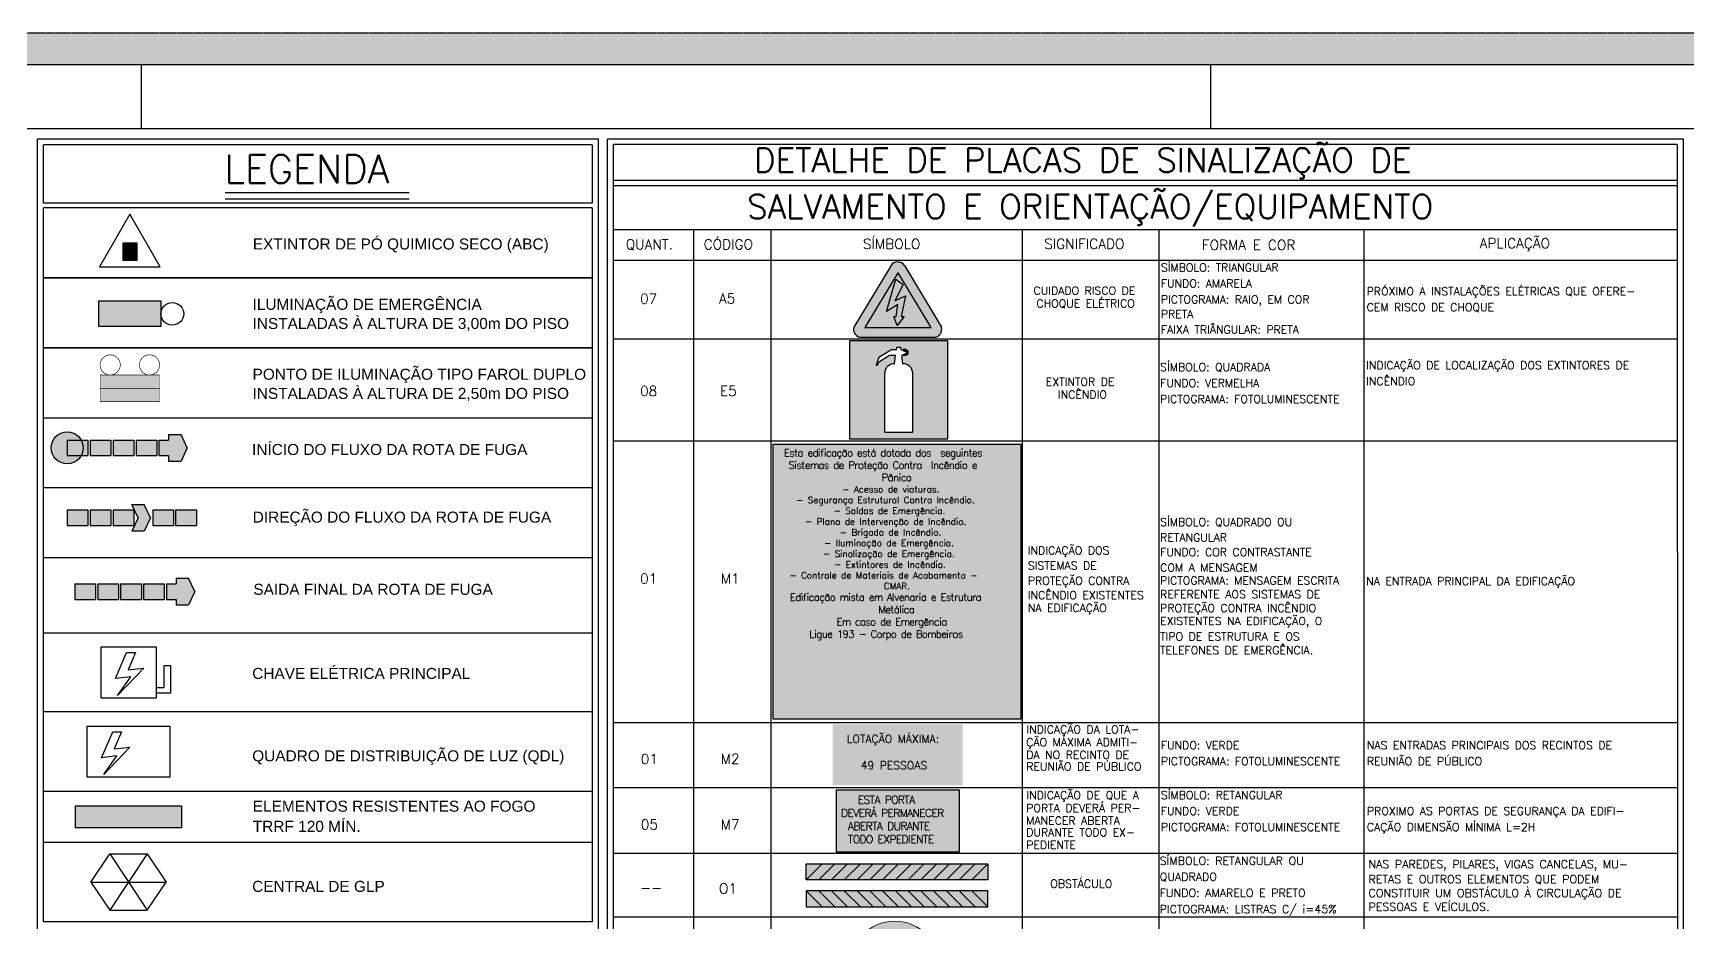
# Model space of a CAD drawing. Header units: metres. Extents: x -1783 to 21505, y -57 to 13660.
# Drawn here: x 3971 to 7427, y 11800 to 13660 of the extents above; entities that cross this region are included whole.
import ezdxf

# ---------------------------------------------------------------- set-up
doc = ezdxf.new("R2010")
doc.units = ezdxf.units.M
doc.header["$MEASUREMENT"] = 0
doc.linetypes.add('HIDDEN', pattern=[0.009525, 0.00635, -0.003175])
doc.layers.add('Bombeiro', color=1, linetype='Continuous', lineweight=0)
for name, color, linetype in [('colorida chamar atenção', 10, 'Continuous'), ('COLORIDA VERDE', 82, 'Continuous'), ('cotas', 7, 'Continuous'), ('P01', 5, 'Continuous'), ('P015', 121, 'Continuous'), ('P02', 6, 'Continuous'), ('P025', 3, 'Continuous'), ('P03', 7, 'Continuous'), ('P04', 1, 'Continuous'), ('P06', 7, 'Continuous'), ('Planta-Baixa', 2, 'Continuous'), ('Quadro de Áreas Paredes (1)_5_0', 7, 'Continuous'), ('SIMB', 9, 'Continuous')]:
    doc.layers.add(name, color=color, linetype=linetype)
doc.styles.add('arial 35', font='arial.ttf', dxfattribs={"height": 35})
doc.styles.add('BOLT', font='arial.ttf', dxfattribs={"height": 0.25})
doc.styles.add('R80', font='romans.shx', dxfattribs={"height": 10})
doc.styles.add('SR200-100', font='romans.shx', dxfattribs={"height": 50})
doc.styles.add('SR80-50', font='romans.shx', dxfattribs={"height": 10})
doc.styles.add('VET01', font='romans.shx', dxfattribs={"height": 2})

# ---------------------------------------------------------------- blocks, each defined once
blk = doc.blocks.new('EXTINTORINC')
at = {"layer": 'colorida chamar atenção'}
h = blk.add_hatch(color=256, dxfattribs=at)
h.paths.add_polyline_path([(61.4, 122.7), (-61.4, 122.7), (-61.4, 0), (61.4, 0)])
h.paths.add_polyline_path([(17.5, 8.4), (-17.5, 8.4), (-17.5, 82, -0.414214), (-5.5, 94), (-5.1, 94), (-3.8, 104.6), (-11.5, 104.6), (-25.3, 96), (-26.1, 92.3), (-28, 92.3), (-24.9, 101.7), (-9, 111.4), (-2.9, 111.4), (-2.5, 114.7), (2.5, 114.7), (2.9, 111.5), (11.6, 108), (3.8, 104.4), (5.1, 94), (5.5, 94, -0.414214), (17.5, 82)], flags=16)
h.paths.add_polyline_path([(9.4, 104.1), (6.1, 104.3), (12.1, 107.3), (12, 106.3)], flags=16)
h.paths.add_polyline_path([(11.3, 108.8), (5, 111.6), (8.7, 111.7), (12.2, 109.4)], flags=16)
for p, q in [((-5.1, 94), (-3.8, 104.6)), ((-2.9, 111.4), (-2.5, 114.7)), ((-2.5, 114.7), (2.5, 114.7)), ((2.9, 111.5), (2.5, 114.7)), ((5.1, 94), (3.8, 104.4)), ((-5.5, 94), (-5.1, 94)), ((5.1, 94), (5.5, 94)), ((-17.5, 8.4), (-17.5, 82)), ((17.5, 8.4), (17.5, 82)), ((-17.5, 8.4), (17.5, 8.4))]:
    blk.add_line(p, q, dxfattribs=at)
for points in [[(-61.4, 0), (61.4, 0), (61.4, 122.7), (-61.4, 122.7)], [(5, 111.6), (11.3, 108.8), (12.2, 109.4), (8.7, 111.7)], [(6.1, 104.3), (12.1, 107.3), (12, 106.3), (9.4, 104.1)]]:
    blk.add_lwpolyline(points, close=True, dxfattribs=at)
for points in [[(-2.9, 111.4), (-9, 111.4), (-24.9, 101.7), (-28, 92.3), (-26.1, 92.3), (-25.3, 96), (-11.5, 104.6), (-3.8, 104.6)], [(2.9, 111.5), (11.6, 108), (3.8, 104.4)]]:
    blk.add_lwpolyline(points, dxfattribs=at)
for centre, start, end in [((-5.5, 82), 90, 180), ((5.5, 82), 0, 90)]:
    blk.add_arc(centre, 12, start, end, dxfattribs=at)
blk = doc.blocks.new('PROIBIDO FUMAR')
at = {"layer": 'Bombeiro', "linetype": 'ByBlock'}
h = blk.add_hatch(color=10, dxfattribs=at)
h.dxf.hatch_style = 1
h.paths.add_polyline_path([(331733.3, -393744.6, 1), (331808.9, -393744.6, 1)])
h.paths.add_polyline_path([(331754.1, -393721.3, -0.854242), (331794.4, -393761.5)], flags=16)
h.paths.add_polyline_path([(331747.8, -393727.6), (331788, -393767.8, -0.854242)], flags=16)
h.paths.add_polyline_path([(331764.1, -393754.5, -0.477162), (331770.5, -393760.9), (331766.5, -393766.2, -1.019709), (331760.1, -393759.7)], flags=0)
at = {"layer": 'P03'}
h = blk.add_hatch(color=256, dxfattribs=at)
h.dxf.hatch_style = 1
h.paths.add_polyline_path([(331767.1, -393765.3), (331770.5, -393760.9, 0.477162), (331764.1, -393754.5), (331760.5, -393759.1, -0.410667)])
h.paths.add_polyline_path([(331760.1, -393759.7), (331759.2, -393760.8, 0.879701), (331766.5, -393766.2, 0.477162)])
at = {"layer": 'Bombeiro', "color": 10, "linetype": 'ByBlock'}
for p, q in [((331754.1, -393721.3), (331794.4, -393761.5)), ((331747.8, -393727.6), (331788, -393767.8))]:
    blk.add_line(p, q, dxfattribs=at)
blk.add_circle((331771.1, -393744.6), 37.8, dxfattribs=at)
for start, end in [(323.9893, 126.0107), (143.9893, 306.0107)]:
    blk.add_arc((331771.1, -393744.6), 28.8, start, end, dxfattribs=at)
at = {"layer": 'cotas'}
blk.add_line((331758.8, -393738.6), (331762.5, -393742.2), dxfattribs=at)
at = {"layer": 'P03'}
for p, q in [((331774.2, -393741.4), (331784.6, -393728)), ((331780.7, -393747.8), (331791, -393734.4)), ((331759.2, -393760.8), (331768.7, -393748.6)), ((331761.2, -393757.9), (331760.7, -393755.6)), ((331761.4, -393758), (331761.2, -393757.9)), ((331766.5, -393766.2), (331775.1, -393755))]:
    blk.add_line(p, q, dxfattribs=at)
for centre, radius, start, end in [((331761.7, -393733.1), 8.86, 333.2145, 114.8851), ((331754.3, -393736.9), 7.92, 120.6843, 161.4172), ((331759.6, -393751), 21.1, 112.2397, 127.7365), ((331762.9, -393746.7), 9.07, 117.2347, 184.5489), ((331761.8, -393730.9), 1.92, 359.7993, 88.3317), ((331785.2, -393733.8), 5.84, 353.9826, 96.0174), ((331758.4, -393746.7), 4.54, 189.6538, 261.4532), ((331768.5, -393752.3), 11.7, 120.6896, 173.4599), ((331760.8, -393751.6), 4, 169.9479, 268.6813), ((331756.8, -393755), 3.9, 350.0643, 77.5031), ((331763.2, -393763), 4.54, 133.8818, 316.1182), ((331760.7, -393765.5), 5.84, 353.9826, 96.0174), ((331760.7, -393765.5), 6.44, 1.8041, 91.1093), ((331764.7, -393760.3), 5.84, 353.9826, 96.0174)]:
    blk.add_arc(centre, radius, start, end, dxfattribs=at)
blk = doc.blocks.new('fluxo saída')
at = {"layer": 'colorida chamar atenção'}
h = blk.add_hatch(color=256, dxfattribs=at)
h.paths.add_polyline_path([(35.2, 12.8), (22.6, 12.8), (22.6, 3.4), (35.2, 3.4)])
h.paths.add_polyline_path([(21.3, 12.8), (8.8, 12.8), (8.8, 3.4), (21.3, 3.4)])
h.paths.add_polyline_path([(3.7, 16.2), (-3.7, 16.2), (0, 8.1), (-3.7, 0), (3.7, 0), (7.4, 8.1)])
h.paths.add_polyline_path([(-2.6, 12.8), (-15.1, 12.8), (-15.1, 3.4), (-2.6, 3.4)])
h.paths.add_polyline_path([(-16.5, 12.8), (-29, 12.8), (-29, 3.4), (-16.5, 3.4)])
h.paths.add_polyline_path([(-30.3, 12.8), (-42.8, 12.8), (-42.8, 3.4), (-30.3, 3.4)])
for p, q in [((-42.8, 12.8), (-30.3, 12.8)), ((-42.8, 12.8), (-42.8, 3.4)), ((-30.3, 12.8), (-30.3, 3.4)), ((-29, 12.8), (-16.5, 12.8)), ((-29, 12.8), (-29, 3.4)), ((-16.5, 12.8), (-16.5, 3.4)), ((-15.1, 12.8), (-2.6, 12.8)), ((-15.1, 12.8), (-15.1, 3.4)), ((0, 8.1), (-3.7, 16.2)), ((-3.7, 16.2), (3.7, 16.2)), ((-2.6, 12.8), (-2.6, 3.4)), ((7.4, 8.1), (3.7, 16.2)), ((8.8, 12.8), (21.3, 12.8)), ((8.8, 12.8), (8.8, 3.4)), ((21.3, 12.8), (21.3, 3.4)), ((22.6, 12.8), (35.2, 12.8)), ((22.6, 12.8), (22.6, 3.4)), ((35.2, 12.8), (35.2, 3.4)), ((-42.8, 3.4), (-30.3, 3.4)), ((-29, 3.4), (-16.5, 3.4)), ((-15.1, 3.4), (-2.6, 3.4)), ((0, 8.1), (-3.7, 0)), ((3.7, 0), (-3.7, 0)), ((7.4, 8.1), (3.7, 0)), ((8.8, 3.4), (21.3, 3.4)), ((22.6, 3.4), (35.2, 3.4))]:
    blk.add_line(p, q, dxfattribs=at)
blk = doc.blocks.new('saída porta de fuga')
at = {"layer": 'colorida chamar atenção'}
h = blk.add_hatch(color=256, dxfattribs=at)
h.paths.add_polyline_path([(68.8, 12.8), (61.3, 12.8), (61.3, 9.4), (55.4, 9.4), (55.4, 0), (61.3, 0), (61.3, -3.4), (68.8, -3.4), (72.6, 4.7)])
h.paths.add_polyline_path([(54.1, 9.4), (41.6, 9.4), (41.6, 0), (54.1, 0)])
h.paths.add_polyline_path([(40.3, 9.4), (27.7, 9.4), (27.7, 0), (40.3, 0)])
h.paths.add_polyline_path([(26.4, 9.4), (13.9, 9.4), (13.9, 0), (26.4, 0)])
h.paths.add_polyline_path([(12.5, 9.4), (0, 9.4), (0, 0), (12.5, 0)])
for p, q in [((61.3, 12.8), (68.8, 12.8)), ((61.3, 12.8), (61.3, 9.4)), ((72.6, 4.7), (68.8, 12.8)), ((0, 9.4), (12.5, 9.4)), ((0, 9.4), (0, 0)), ((0, 0), (12.5, 0)), ((12.5, 9.4), (12.5, 0)), ((13.9, 9.4), (26.4, 9.4)), ((13.9, 9.4), (13.9, 0)), ((13.9, 0), (26.4, 0)), ((26.4, 9.4), (26.4, 0)), ((27.7, 9.4), (40.3, 9.4)), ((27.7, 9.4), (27.7, 0)), ((27.7, 0), (40.3, 0)), ((40.3, 9.4), (40.3, 0)), ((41.6, 9.4), (54.1, 9.4)), ((41.6, 9.4), (41.6, 0)), ((41.6, 0), (54.1, 0)), ((54.1, 9.4), (54.1, 0)), ((55.4, 9.4), (61.3, 9.4)), ((55.4, 9.4), (55.4, 0)), ((55.4, 0), (61.3, 0)), ((61.3, 0), (61.3, -3.4)), ((72.6, 4.7), (68.8, -3.4)), ((61.3, -3.4), (68.8, -3.4))]:
    blk.add_line(p, q, dxfattribs=at)
blk = doc.blocks.new('iluminação')
at = {"layer": 'colorida chamar atenção'}
blk.add_hatch(color=256, dxfattribs=at).paths.add_polyline_path([(15.5, 37.5), (0, 37.5), (0, 0), (15.5, 0)])
blk.add_lwpolyline([(0, 37.5), (15.5, 37.5), (15.5, 0), (0, 0)], close=True, dxfattribs=at)
blk.add_circle((7.8, 44.4), 6.88, dxfattribs=at)

msp = doc.modelspace()

# ---------------------------------------------------------------- hatches: boundary and pattern name
at = {"ltscale": 0.5}
h = msp.add_hatch(color=256, dxfattribs=at)
h.dxf.hatch_style = 1
h.set_gradient(color1=(255, 255, 0), color2=(255, 255, 0), tint=1, name='INVSPHERICAL')
h.paths.add_polyline_path([(5776.895, 13159.139), (5707.941, 13044.367), (5845.839, 13044.361)])
h.paths.add_polyline_path([(5790.525, 13067.47), (5775.662, 13048.916), (5768.509, 13067.471), (5773.384, 13067.471), (5777.2, 13092.718), (5753.462, 13078.325), (5772.707, 13145.614), (5788.286, 13134.499), (5770.569, 13100.499), (5793.37, 13110.619), (5784.107, 13067.47)], flags=16)
at = {"layer": 'colorida chamar atenção'}
h = msp.add_hatch(color=256, dxfattribs=at)
h.dxf.hatch_style = 1
h.paths.add_polyline_path([(4188.458, 13221.082), (4158.739, 13221.082), (4173.598, 13203.3)])
h.paths.add_polyline_path([(4188.458, 13221.082), (4173.598, 13203.3), (4188.458, 13185.518)])
h.paths.add_polyline_path([(4173.598, 13203.3), (4158.739, 13185.518), (4188.458, 13185.518)])
h.paths.add_polyline_path([(4158.739, 13221.082), (4158.739, 13185.518), (4173.598, 13203.3)])
for points in [[(4235.389, 12917.498), (4235.389, 12945.387), (4111.055, 12945.387), (4111.055, 12917.498)], [(4235.389, 12889.61), (4235.389, 12917.498), (4111.055, 12917.498), (4111.055, 12889.61)]]:
    msp.add_hatch(color=256, dxfattribs=at).paths.add_polyline_path(points)
h = msp.add_hatch(color=256, dxfattribs=at)
h.dxf.hatch_style = 1
h.paths.add_polyline_path([(4042.435, 12809.251), (4071.541, 12809.251, 0.77321093), (4009.107, 12793.015, 0.77321093), (4071.541, 12776.779), (4042.435, 12776.779)])
h = msp.add_hatch(color=256, dxfattribs=at)
h.dxf.hatch_style = 1
h.paths.add_polyline_path([(4059.493, 12045.026), (4059.493, 11998.764), (4281.137, 11998.764), (4281.137, 12045.026)])
at = {"layer": 'COLORIDA VERDE'}
h = msp.add_hatch(color=256, dxfattribs=at)
h.dxf.hatch_style = 1
h.paths.add_polyline_path([(6034.49, 12226.898), (6034.49, 12800.099), (5516.29, 12800.099), (5516.29, 12226.898)])
msp.add_hatch(color=256, dxfattribs=at).paths.add_polyline_path([(5912.261, 12215.435), (5641.262, 12215.435), (5641.262, 12087.962), (5912.261, 12087.962)])
h = msp.add_hatch(color=256, dxfattribs=at)
h.dxf.hatch_style = 1
h.paths.add_polyline_path([(5648.073, 11948.766), (5905.684, 11948.766), (5905.684, 12077.572), (5648.073, 12077.572)])
at = {"layer": 'cotas'}
h = msp.add_hatch(color=7, dxfattribs=at)
h.dxf.hatch_style = 1
h.paths.add_polyline_path([(9417.498, 13659.963), (-1782.502, 13659.963), (-1782.502, 5739.963), (9417.498, 5739.963)])
h.paths.add_polyline_path([(-1515.835, 13593.296), (9284.165, 13593.296), (9284.165, 5806.63), (-1515.835, 5806.63)], flags=16)
h = msp.add_hatch(color=250, dxfattribs=at)
h.dxf.hatch_style = 1
h.paths.add_polyline_path([(5645.543, 11923.412), (5618.876, 11923.412), (5585.408, 11889.944), (5612.074, 11889.944)])
h.paths.add_polyline_path([(5698.876, 11923.412), (5672.209, 11923.412), (5638.741, 11889.944), (5665.408, 11889.944)])
h.paths.add_polyline_path([(5752.209, 11923.412), (5725.543, 11923.412), (5692.074, 11889.944), (5718.741, 11889.944)])
h.paths.add_polyline_path([(5745.408, 11889.944), (5772.074, 11889.944), (5805.543, 11923.412), (5778.876, 11923.412)])
h.paths.add_polyline_path([(5798.571, 11889.944), (5825.238, 11889.944), (5858.706, 11923.412), (5832.04, 11923.412)])
h.paths.add_polyline_path([(5912.04, 11923.412), (5885.373, 11923.412), (5851.905, 11889.944), (5878.571, 11889.944)])
h.paths.add_polyline_path([(5905.238, 11889.944), (5931.905, 11889.944), (5965.373, 11923.412), (5938.706, 11923.412)])
h = msp.add_hatch(color=250, dxfattribs=at)
h.dxf.hatch_style = 1
h.paths.add_polyline_path([(5612.074, 11866.987), (5585.408, 11866.987), (5618.876, 11833.518), (5645.543, 11833.518)])
h.paths.add_polyline_path([(5665.408, 11866.987), (5638.741, 11866.987), (5672.209, 11833.518), (5698.876, 11833.518)])
h.paths.add_polyline_path([(5718.741, 11866.987), (5692.074, 11866.987), (5725.543, 11833.518), (5752.209, 11833.518)])
h.paths.add_polyline_path([(5778.876, 11833.518), (5805.543, 11833.518), (5772.074, 11866.987), (5745.408, 11866.987)])
h.paths.add_polyline_path([(5832.04, 11833.518), (5858.706, 11833.518), (5825.238, 11866.987), (5798.571, 11866.987)])
h.paths.add_polyline_path([(5878.571, 11866.987), (5851.905, 11866.987), (5885.373, 11833.518), (5912.04, 11833.518)])
h.paths.add_polyline_path([(5938.706, 11833.518), (5965.373, 11833.518), (5931.905, 11866.987), (5905.238, 11866.987)])
at = {"layer": 'P03', "ltscale": 0.5}
h = msp.add_hatch(color=256, dxfattribs=at)
h.dxf.hatch_style = 1
h.set_gradient(color1=(255, 255, 0), color2=(255, 255, 0), tint=1, name='INVSPHERICAL')
h.paths.add_polyline_path([(5585.408, 11889.944), (5618.876, 11923.412), (5585.408, 11923.412)])
h.paths.add_polyline_path([(5672.209, 11923.412), (5645.543, 11923.412), (5612.074, 11889.944), (5638.741, 11889.944)])
h.paths.add_polyline_path([(5665.408, 11889.944), (5692.074, 11889.944), (5725.543, 11923.412), (5698.876, 11923.412)])
h.paths.add_polyline_path([(5778.876, 11923.412), (5752.209, 11923.412), (5718.741, 11889.944), (5745.408, 11889.944)])
h.paths.add_polyline_path([(5832.04, 11923.412), (5805.543, 11923.412), (5772.074, 11889.944), (5798.571, 11889.944)])
h.paths.add_polyline_path([(5885.373, 11923.412), (5858.706, 11923.412), (5825.238, 11889.944), (5851.905, 11889.944)])
h.paths.add_polyline_path([(5938.706, 11923.412), (5912.04, 11923.412), (5878.571, 11889.944), (5905.238, 11889.944)])
h.paths.add_polyline_path([(5965.373, 11889.944), (5965.373, 11923.412), (5931.905, 11889.944)])
h = msp.add_hatch(color=256, dxfattribs=at)
h.dxf.hatch_style = 1
h.set_gradient(color1=(255, 255, 0), color2=(255, 255, 0), tint=1, name='INVSPHERICAL')
h.paths.add_polyline_path([(5585.408, 11833.518), (5618.876, 11833.518), (5585.408, 11866.987)])
h.paths.add_polyline_path([(5638.741, 11866.987), (5612.074, 11866.987), (5645.543, 11833.518), (5672.209, 11833.518)])
h.paths.add_polyline_path([(5698.876, 11833.518), (5725.543, 11833.518), (5692.074, 11866.987), (5665.408, 11866.987)])
h.paths.add_polyline_path([(5745.408, 11866.987), (5718.741, 11866.987), (5752.209, 11833.518), (5778.876, 11833.518)])
h.paths.add_polyline_path([(5798.571, 11866.987), (5772.074, 11866.987), (5805.543, 11833.518), (5832.04, 11833.518)])
h.paths.add_polyline_path([(5851.905, 11866.987), (5825.238, 11866.987), (5858.706, 11833.518), (5885.373, 11833.518)])
h.paths.add_polyline_path([(5905.238, 11866.987), (5878.571, 11866.987), (5912.04, 11833.518), (5938.706, 11833.518)])
h.paths.add_polyline_path([(5931.905, 11866.987), (5965.373, 11833.518), (5965.373, 11866.987)])
at = {"layer": 'Planta-Baixa'}
h = msp.add_hatch(color=7, dxfattribs=at)
h.dxf.hatch_style = 1
h.paths.add_polyline_path([(5790.809, 13174.369, 0.5362103), (5762.982, 13174.37), (5685.495, 13045.395, 0.40401967), (5696.396, 13024.453), (5857.382, 13024.446, 0.39851812), (5868.286, 13044.36), (5868.286, 13045.388)])
h.paths.add_polyline_path([(5845.839, 13044.361), (5707.941, 13044.367), (5776.895, 13159.139)], flags=16)
h.paths.add_polyline_path([(5788.286, 13134.499), (5770.569, 13100.499), (5793.37, 13110.619), (5784.107, 13067.47), (5790.525, 13067.47), (5775.662, 13048.916), (5768.509, 13067.471), (5773.384, 13067.471), (5777.2, 13092.718), (5753.462, 13078.325), (5772.707, 13145.614)], flags=0)
h.paths.add_polyline_path([(5788.286, 13134.499), (5772.707, 13145.614), (5753.462, 13078.325), (5777.2, 13092.718), (5773.384, 13067.471), (5768.509, 13067.471), (5775.662, 13048.916), (5790.525, 13067.47), (5784.107, 13067.47), (5793.37, 13110.619), (5770.569, 13100.499)], flags=0)
h = msp.add_hatch(color=7, dxfattribs=at)
h.dxf.hatch_style = 1
h.paths.add_polyline_path([(5777.2, 13092.718), (5773.384, 13067.471), (5768.509, 13067.471), (5775.662, 13048.916), (5790.525, 13067.47), (5784.107, 13067.47), (5793.37, 13110.619), (5770.569, 13100.499), (5788.286, 13134.499), (5772.707, 13145.614), (5753.462, 13078.325)])

# ---------------------------------------------------------------- linework, layer by layer
at = {"layer": 'colorida chamar atenção'}
for p, q in [((4173.222, 13281.369), (4109.671, 13171.296)), ((4236.773, 13171.296), (4173.222, 13281.369)), ((4158.739, 13221.082), (4188.458, 13185.518)), ((4158.739, 13221.082), (4158.739, 13185.518)), ((4188.458, 13221.082), (4158.739, 13221.082)), ((4158.739, 13185.518), (4188.458, 13221.082)), ((4188.458, 13185.518), (4188.458, 13221.082)), ((4109.671, 13171.296), (4236.773, 13171.296)), ((4158.739, 13185.518), (4188.458, 13185.518)), ((4091.819, 11885.52), (4131.067, 11944.392)), ((4209.563, 11944.392), (4131.067, 11826.648)), ((4131.067, 11944.392), (4209.563, 11826.648)), ((4131.067, 11944.392), (4209.563, 11944.392)), ((4209.563, 11944.392), (4248.811, 11885.52)), ((4091.819, 11885.52), (4131.067, 11826.648)), ((4091.819, 11885.52), (4248.811, 11885.52)), ((4209.563, 11826.648), (4248.811, 11885.52)), ((4131.067, 11826.648), (4209.563, 11826.648))]:
    msp.add_line(p, q, dxfattribs=at)
at = {"layer": 'colorida chamar atenção', "const_width": 1.295}
for points in [[(4132.158, 12987.476, 1), (4132.158, 12945.387)], [(4132.158, 12987.476, -1), (4132.158, 12945.387)], [(4214.286, 12987.476, 1), (4214.286, 12945.387)], [(4214.286, 12987.476, -1), (4214.286, 12945.387)]]:
    msp.add_lwpolyline(points, format="xyb", dxfattribs=at)
at = {"layer": 'colorida chamar atenção', "const_width": 0.863}
for points in [[(4235.389, 12945.387), (4235.389, 12917.498), (4111.055, 12917.498), (4111.055, 12945.387)], [(4235.389, 12917.498), (4235.389, 12889.61), (4111.055, 12889.61), (4111.055, 12917.498)]]:
    msp.add_lwpolyline(points, close=True, dxfattribs=at)
at = {"layer": 'colorida chamar atenção'}
for points in [[(4113.051, 12376.994), (4228.053, 12376.994), (4228.053, 12270.284), (4113.051, 12270.284)], [(4084.063, 12211.624), (4256.566, 12211.624), (4256.566, 12104.915), (4084.063, 12104.915)], [(4059.493, 12045.026), (4281.137, 12045.026), (4281.137, 11998.764), (4059.493, 11998.764)]]:
    msp.add_lwpolyline(points, close=True, dxfattribs=at)
for points in [[(4166.471, 12365.137), (4185.02, 12365.137), (4169.521, 12329.418), (4202.236, 12332.627), (4147.613, 12275.737), (4175.071, 12314.539), (4142.94, 12310.747), (4166.471, 12365.137)], [(4228.053, 12292.052), (4244.926, 12292.052), (4244.926, 12338.329), (4257.839, 12338.329), (4257.839, 12280.672), (4228.053, 12280.672)], [(4137.484, 12199.768), (4156.032, 12199.768), (4140.533, 12164.049), (4173.249, 12167.258), (4118.626, 12110.368), (4146.083, 12149.17), (4113.952, 12145.377), (4137.484, 12199.768)]]:
    msp.add_lwpolyline(points, dxfattribs=at)
msp.add_circle((4042.435, 12793.015), 33.328, dxfattribs=at)
at = {"layer": 'COLORIDA VERDE'}
for points in [[(5516.29, 12226.898), (6034.49, 12226.898), (6034.49, 12800.099), (5516.29, 12800.099)], [(5648.073, 11948.766), (5905.684, 11948.766), (5905.684, 12077.572), (5648.073, 12077.572)]]:
    msp.add_lwpolyline(points, close=True, dxfattribs=at)
at = {"layer": 'P01', "color": 7, "linetype": 'HIDDEN', "ltscale": 3}
msp.add_lwpolyline([(-1782.502, 5739.963), (9417.498, 5739.963), (9417.498, 13659.963), (-1782.502, 13659.963)], close=True, dxfattribs=at)
at = {"layer": 'P015', "color": 7}
msp.add_lwpolyline([(-1515.835, 5806.63), (9284.165, 5806.63), (9284.165, 13593.296), (-1515.835, 13593.296)], close=True, dxfattribs=at)
at = {"layer": 'P02', "color": 7}
for p, q in [((4197.498, 13459.963), (4197.498, 13593.296)), ((4197.498, 13459.963), (4197.498, 13593.296)), ((6430.831, 13459.963), (6430.831, 13593.296)), ((6430.831, 13459.963), (6430.831, 13593.296))]:
    msp.add_line(p, q, dxfattribs=at)
at = {"layer": 'P025', "color": 7}
for p, q in [((5183.102, 10439.56), (5183.104, 13427.02)), ((7405.027, 13427.02), (5183.104, 13427.02)), ((7405.027, 13427.02), (7405.393, 10439.56)), ((7405.033, 13352.066), (5183.104, 13352.066)), ((7405.034, 13340.482), (5183.104, 13340.482)), ((5183.104, 13249.381), (7405.041, 13249.381)), ((5350.98, 10439.56), (5350.982, 13249.381)), ((5512.965, 10439.56), (5512.966, 13249.381)), ((5721.266, 13249.381), (6114.326, 13249.381)), ((5862.385, 13249.381), (7405.041, 13249.381)), ((6311.896, 13249.381), (6752.684, 13249.381)), ((6322.962, 10439.56), (6322.963, 13249.381)), ((6740.689, 13249.381), (7405.041, 13249.381)), ((6750.864, 10439.56), (6750.865, 13249.381)), ((5183.104, 13185.583), (7405.046, 13185.583)), ((5183.104, 13021.213), (7405.06, 13021.213)), ((5183.104, 12807.713), (7405.111, 12807.713)), ((5183.105, 12807.713), (7405.147, 12807.713)), ((5183.105, 12219.284), (7405.204, 12219.284)), ((5183.105, 12083.285), (7405.271, 12083.285)), ((5183.105, 12083.285), (7405.271, 12083.285)), ((5183.105, 12083.285), (7405.271, 12083.285)), ((5183.106, 12083.285), (7405.239, 12083.285)), ((5183.106, 12083.285), (7405.239, 12083.285)), ((5183.106, 12083.285), (7405.239, 12083.285)), ((5183.106, 12083.285), (7405.239, 12083.285)), ((5183.106, 12083.285), (7405.217, 12083.285)), ((5183.106, 12083.285), (7405.217, 12083.285)), ((5183.106, 12083.285), (7405.217, 12083.285)), ((5183.106, 12083.285), (7405.217, 12083.285)), ((5183.106, 12083.285), (7405.239, 12083.285)), ((5183.107, 12083.285), (7405.207, 12083.285)), ((5183.107, 12083.285), (7405.207, 12083.285)), ((5183.107, 12083.285), (7405.207, 12083.285)), ((5183.107, 12083.285), (7405.207, 12083.285)), ((5183.105, 11945.75), (7405.282, 11945.75)), ((5183.105, 11945.75), (7405.282, 11945.75)), ((5585.408, 11889.944), (5618.876, 11923.412)), ((5612.074, 11889.944), (5645.543, 11923.412)), ((5638.741, 11889.944), (5672.209, 11923.412)), ((5665.408, 11889.944), (5698.876, 11923.412)), ((5692.074, 11889.944), (5725.543, 11923.412)), ((5718.741, 11889.944), (5752.209, 11923.412)), ((5745.408, 11889.944), (5778.876, 11923.412)), ((5772.074, 11889.944), (5805.543, 11923.412)), ((5798.571, 11889.944), (5832.04, 11923.412)), ((5825.238, 11889.944), (5858.706, 11923.412)), ((5851.905, 11889.944), (5885.373, 11923.412)), ((5878.571, 11889.944), (5912.04, 11923.412)), ((5905.238, 11889.944), (5938.706, 11923.412)), ((5931.905, 11889.944), (5965.373, 11923.412)), ((5585.408, 11866.987), (5618.876, 11833.518)), ((5612.074, 11866.987), (5645.543, 11833.518)), ((5638.741, 11866.987), (5672.209, 11833.518)), ((5665.408, 11866.987), (5698.876, 11833.518)), ((5692.074, 11866.987), (5725.543, 11833.518)), ((5718.741, 11866.987), (5752.209, 11833.518)), ((5745.408, 11866.987), (5778.876, 11833.518)), ((5772.074, 11866.987), (5805.543, 11833.518)), ((5798.571, 11866.987), (5832.04, 11833.518)), ((5825.238, 11866.987), (5858.706, 11833.518)), ((5851.905, 11866.987), (5885.373, 11833.518)), ((5878.571, 11866.987), (5912.04, 11833.518)), ((5905.238, 11866.987), (5938.706, 11833.518)), ((5931.905, 11866.987), (5965.373, 11833.518)), ((5183.105, 11813.139), (7405.293, 11813.139)), ((5183.105, 11813.139), (7405.293, 11813.139)), ((5183.105, 11813.139), (7405.293, 11813.139))]:
    msp.add_line(p, q, dxfattribs=at)
for points in [[(5171.104, 13439.02), (7417.395, 13439.02), (7417.381, 10427.833), (5171.09, 10427.833)], [(5585.408, 11923.412), (5965.373, 11923.412), (5965.373, 11889.944), (5585.408, 11889.944)], [(5585.408, 11833.518), (5965.373, 11833.518), (5965.373, 11866.987), (5585.408, 11866.987)]]:
    msp.add_lwpolyline(points, close=True, dxfattribs=at)
at = {"layer": 'P03', "ltscale": 0.5}
for p, q in [((5762.982, 13174.37), (5685.495, 13045.395)), ((5790.809, 13174.369), (5868.286, 13045.388)), ((5776.895, 13159.139), (5707.941, 13044.367)), ((5753.462, 13078.325), (5772.707, 13145.614)), ((5788.286, 13134.499), (5770.569, 13100.499)), ((5772.707, 13145.614), (5788.286, 13134.499)), ((5776.895, 13159.139), (5845.839, 13044.361)), ((5770.569, 13100.499), (5793.37, 13110.619)), ((5793.37, 13110.619), (5784.107, 13067.47)), ((5777.2, 13092.718), (5753.462, 13078.325)), ((5775.662, 13048.916), (5768.509, 13067.471)), ((5768.509, 13067.471), (5773.384, 13067.471)), ((5773.384, 13067.471), (5777.2, 13092.718)), ((5790.525, 13067.47), (5775.662, 13048.916)), ((5784.107, 13067.47), (5790.525, 13067.47)), ((5707.941, 13044.367), (5845.839, 13044.361)), ((5868.286, 13044.36), (5868.286, 13045.388)), ((5696.396, 13024.453), (5857.382, 13024.446))]:
    msp.add_line(p, q, dxfattribs=at)
at = {"layer": 'P03'}
for p, q in [((5183.105, 12083.285), (7386.641, 12083.285)), ((5183.105, 11945.75), (7386.641, 11945.75)), ((5183.105, 11813.139), (7405.293, 11813.139))]:
    msp.add_line(p, q, dxfattribs=at)
for points in [[(-1382.502, 5939.963), (9150.831, 5939.963), (9150.831, 13459.963), (-1382.502, 13459.963)], [(3980.179, 13439.02), (5151.352, 13439.02), (5151.528, 11264.532), (3980.355, 11264.532)]]:
    msp.add_lwpolyline(points, close=True, dxfattribs=at)
at = {"layer": 'P03', "ltscale": 0.5}
for centre, radius, start, end in [((5776.895, 13165.126), 16.704, 33.5963, 146.398971), ((5701.789, 13040.568), 16.994, 163.499801, 251.498511), ((5852.325, 13040.157), 16.505, 287.842346, 14.755057)]:
    msp.add_arc(centre, radius, start, end, dxfattribs=at)
at = {"layer": 'P06', "color": 7}
msp.add_lwpolyline([(-1382.502, 5939.963), (9150.831, 5939.963), (9150.831, 13459.963), (-1382.502, 13459.963)], close=True, dxfattribs=at)
at = {"layer": 'Planta-Baixa', "color": 7}
msp.add_line((6037.81, 10439.56), (6037.811, 13249.381), dxfattribs=at)
at = {"layer": 'Quadro de Áreas Paredes (1)_5_0', "linetype": 'Continuous'}
for p, q in [((5138.824, 13426.575), (3992.623, 13426.575)), ((3992.623, 13304.331), (3992.623, 13426.575)), ((5138.824, 13426.575), (5138.824, 13304.331)), ((4756.579, 13326.154), (4372.604, 13326.154)), ((4756.579, 13312.599), (4372.604, 13312.599)), ((5138.824, 13304.331), (3992.623, 13304.331)), ((5138.824, 13294.553), (3992.623, 13294.553)), ((3992.623, 11802.547), (3992.623, 13294.553)), ((5138.824, 13294.553), (5138.912, 11802.547)), ((5138.82, 13148.427), (3992.619, 13148.427)), ((3992.619, 13148.427), (5138.82, 13148.427)), ((5138.888, 13002.3), (3992.687, 13002.3)), ((3992.687, 13002.3), (5138.888, 13002.3)), ((3992.586, 12856.174), (5138.888, 12856.174)), ((3992.687, 12856.174), (5138.888, 12856.174)), ((3992.586, 12710.071), (5138.888, 12710.071)), ((3992.586, 12563.967), (5138.888, 12563.967)), ((5138.888, 12406.035), (3992.586, 12406.035)), ((5138.888, 12241.242), (3992.586, 12241.242)), ((3992.586, 12075.297), (5138.888, 12075.297)), ((3992.871, 12075.297), (5138.888, 12075.297)), ((3992.871, 12075.297), (5138.888, 12075.297)), ((5138.811, 11968.493), (3992.522, 11968.493)), ((5138.811, 11802.547), (3992.522, 11802.547))]:
    msp.add_line(p, q, dxfattribs=at)

# ---------------------------------------------------------------- block references
at = {"layer": 'colorida chamar atenção', "xscale": 3.455459760679642, "yscale": 3.455459760679642, "zscale": 3.455459760679642, "rotation": 270}
msp.add_blockref('iluminação', (4108.44, 13100.121), dxfattribs=at)
at = {"layer": 'colorida chamar atenção'}
for name, p, xscale, yscale, zscale in [('EXTINTORINC', (5778.948, 12811.831), 1.671168000000734, 1.671168000000734, 1.671168000000734), ('saída porta de fuga', (4042.435, 12776.779), 3.454916559532459, 3.454916559532459, 3.454916559532459), ('fluxo saída', (4190.474, 12618.998), 3.454916559532459, 3.454916559532459, 3.454916559532459), ('saída porta de fuga', (4058.099, 12476.421), 3.454916559532459, 3.454916559532459, 3.454916559532459)]:
    msp.add_blockref(name, p, dxfattribs=dict(at, xscale=xscale, yscale=yscale, zscale=zscale))
at = {"layer": 'P03', "xscale": 2.529377447646429, "yscale": 2.529377447646429, "zscale": 2.529377447646429}
msp.add_blockref('PROIBIDO FUMAR', (-833403.455, 1007636.883), dxfattribs=at)

# ---------------------------------------------------------------- texts
at = {"layer": 'P025', "color": 7}
for s, height, style, p in [('SÍMBOLO: QUADRADA', 16.71168, 'SR80-50', (6325.016, 12953.58)), ('INDICAÇÃO DE LOCALIZAÇÃO DOS EXTINTORES DE', 16.71168, 'SR80-50', (6755.365, 12957.38)), ('EXTINTOR DE', 16.71168, 'SR80-50', (6086.289, 12922.86)), ('FUNDO: VERMELHA', 16.71168, 'SR80-50', (6325.016, 12920.156)), ('INCÊNDIO', 16.7117, 'SR80-50', (6755.365, 12923.956)), ('08', 20.8896, 'SR200-100', (5238.846, 12901.524)), ('E5', 20.8896, 'SR200-100', (5405.841, 12901.524)), ('INCÊNDIO', 16.7117, 'SR80-50', (6111.499, 12895.984)), ('PICTOGRAMA: FOTOLUMINESCENTE', 16.71168, 'SR80-50', (6325.016, 12886.733))]:
    msp.add_text(s, height=height, dxfattribs=dict(at, style=style)).set_placement(p)
at = {"layer": 'P03', "ltscale": 0.5}
for s, height, style, p in [('SÍMBOLO: TRIANGULAR', 16.68774, 'SR80-50', (6326.563, 13161.657)), ('FUNDO: AMARELA', 16.68774, 'SR80-50', (6326.563, 13128.282)), ('PRÓXIMO A INSTALAÇÕES ELÉTRICAS QUE OFERE-', 16.68774, 'SR80-50', (6756.295, 13111.96)), ('A5', 20.8597, 'SR200-100', (5403.671, 13094.673)), ('CUIDADO RISCO DE', 16.68774, 'SR80-50', (6060.601, 13113.247)), ('CHOQUE ELÉTRICO', 16.68774, 'SR80-50', (6066.677, 13086.409)), ('PICTOGRAMA: RAIO, EM COR ', 16.68774, 'SR80-50', (6326.563, 13094.906)), ('PRETA', 16.6877, 'SR80-50', (6326.563, 13064.459)), ('CEM RISCO DE CHOQUE', 16.68774, 'SR80-50', (6756.295, 13078.584)), ('FAIXA TRIÂNGULAR: PRETA', 16.68774, 'SR80-50', (6326.563, 13031.918))]:
    msp.add_text(s, height=height, dxfattribs=dict(at, style=style)).set_placement(p)
at = {"layer": 'P03'}
for s, height, style, p in [('SÍMBOLO: RETANGULAR OU', 16.94054, 'SR80-50', (6323.96, 11921.588)), ('NAS PAREDES, PILARES, VIGAS CANCELAS, MU-', 16.94054, 'SR80-50', (6760.202, 11914.463)), ('OBSTÁCULO', 16.9405, 'SR80-50', (6095.278, 11873.719)), ('QUADRADO', 16.9405, 'SR80-50', (6323.96, 11888.255)), ('RETAS E OUTROS ELEMENTOS QUE PODEM ', 16.94054, 'SR80-50', (6760.202, 11883.084)), ('O1', 21.1757, 'SR200-100', (5403.526, 11861.682)), ('FUNDO: AMARELO E PRETO', 16.94054, 'SR80-50', (6323.96, 11854.423)), ('CONSTITUIR UM OBSTÁCULO À CIRCULAÇÃO DE ', 16.94054, 'SR80-50', (6760.202, 11854.119)), ('PICTOGRAMA: LISTRAS C/ i=45%%%', 16.94054, 'SR80-50', (6323.96, 11820.542)), ('PESSOAS E VEÍCULOS.', 16.94054, 'SR80-50', (6760.202, 11825.277))]:
    msp.add_text(s, height=height, dxfattribs=dict(at, style=style)).set_placement(p)
at = {"layer": 'P03', "color": 7, "attachment_point": 1}
for s, width, insert, char_height, style in [('\\pi17.787;{\\Fromans|c0;\\T0.9;Esta edificação está dotada dos  seguintes \\P\\pi27.563;Sistemas de Proteção Contra  Incêndio e \\P\\pi221.97;Pânico\\P\\pi139.55;\\H0.875x;\\T1;\\C256;- Acesso de viaturas.\\P\\pi43.278;- Segurança Estrutural Contra Incêndio.\\P\\pi121.58;- Saídas de Emergência.\\P\\pi61.89;- Plano de Intervenção de Incêndio.\\P\\pi134.41;- Brigada de Incêndio.\\P\\pi101.68;- Iluminação de Emergência.\\P\\pi99.434;- Sinalização de Emergência.\\P\\pi122.86;- Extintores de Incêndio.\\P\\pi29.158;- Controle de Materiais de Acabamento - \\P\\pi226.51;CMAR.\\H1.1429x;\\T0.9;\\C7;\\P\\pi30.335;Edificação mista em Alvenaria e Estrutura \\P\\pi215.07;Metálica \\P\\pi127.38;Em caso de Emergência\\P\\pi70.711;Ligue 193 - Corpo de Bombeiros}', 508.85408, (5521.503, 12790.305), 15.40299, 'BOLT'), ('\\pi4.4556;{\\T0.9;   ESTA PORTA \\P\\pi0;DEVERÁ PERMANECER\\P\\pi4.4556; ABERTA DURANTE\\P TODO EXPEDIENTE}', 486.56894, (5658.349, 12065.773), 16.48707, 'VET01')]:
    msp.add_mtext_dynamic_manual_height_columns(s, width=width, gutter_width=10, heights=[0], dxfattribs=dict(at, insert=insert, char_height=char_height, style=style))
at = {"layer": 'P03', "color": 7, "insert": (5644.499, 12193.102, -1387168.893), "char_height": 16.5444, "width": 263.79551, "attachment_point": 1, "style": 'BOLT'}
msp.add_mtext('\\pi25.935;{\\Fromans|c0;LOTAÇÃO MÁXIMA:\\P\\pi131.9;\\P\\pi55.084;49 PESSOAS}', dxfattribs=at)
at = {"layer": 'P04', "color": 7, "style": 'SR200-100'}
for s, height, p in [('QUANT.', 20.8896, (5208.942, 13207.975)), ('CÓDIGO', 20.8896, (5371.705, 13207.975)), ('SÍMBOLO', 20.8896, (5704.254, 13208.758)), ('SIGNIFICADO', 20.8896, (6083.014, 13209.048)), ('FORMA E COR', 20.8896, (6412.256, 13206.765)), ('APLICAÇÃO', 20.8896, (6992.418, 13210.136)), ('07', 20.8896, (5238.845, 13094.253)), ('01', 20.8896, (5238.846, 12509.314)), ('M1', 20.8896, (5407.361, 12509.314)), ('01', 20.8894, (5240.335, 12132.356)), ('M2', 20.8894, (5407.33, 12133)), ('05', 20.8896, (5240.335, 11995.474)), ('M7', 20.8896, (5407.33, 11995.474)), ('--', 20.8896, (5238.846, 11862.863))]:
    msp.add_text(s, height=height, dxfattribs=at).set_placement(p)
at = {"layer": 'P06', "color": 7, "style": 'R80'}
for s, p in [('DETALHE DE PLACAS DE SINALIZAÇÃO DE', (5476.817, 13369.528)), ('SALVAMENTO E ORIENTAÇÃO/EQUIPAMENTO', (5462.354, 13272.345))]:
    msp.add_text(s, height=50.13504, dxfattribs=at).set_placement(p)
at = {"layer": 'Quadro de Áreas Paredes (1)_5_0', "linetype": 'Continuous'}
for s, height, style, p in [('LEGENDA', 58.6667, 'R80', (4370.778, 13346.587)), ('EXTINTOR DE PÓ QUIMICO SECO (ABC) ', 23.01113, 'arial 35', (4430.075, 13207.654)), ('ILUMINAÇÃO DE EMERGÊNCIA', 23.0149, 'arial 35', (4429.476, 13081.538)), ('INSTALADAS À ALTURA DE 3,00m DO PISO  ', 23.0149, 'arial 35', (4429.476, 13041.538)), ('PONTO DE ILUMINAÇÃO TIPO FAROL DUPLO', 23.0149, 'arial 35', (4429.476, 12935.411)), ('INSTALADAS À ALTURA DE 2,50m DO PISO  ', 23.0149, 'arial 35', (4429.476, 12895.411)), ('INÍCIO DO FLUXO DA ROTA DE FUGA', 23.01128, 'arial 35', (4428.458, 12778.136)), ('DIREÇÃO DO FLUXO DA ROTA DE FUGA', 23.01128, 'arial 35', (4429.887, 12636.793)), ('SAIDA FINAL DA ROTA DE FUGA', 23.01128, 'arial 35', (4431.193, 12485.929)), ('CHAVE ELÉTRICA PRINCIPAL', 23.01128, 'arial 35', (4428.781, 12310.116)), ('QUADRO DE DISTRIBUIÇÃO DE LUZ (QDL)', 23.01128, 'arial 35', (4428.781, 12137.887)), ('ELEMENTOS RESISTENTES AO FOGO ', 23.05, 'arial 35', (4429.951, 12032.641)), ('TRRF 120 MÍN. ', 23.05, 'arial 35', (4429.951, 11990.557)), ('CENTRAL DE GLP ', 23.01128, 'arial 35', (4428.717, 11865.138))]:
    msp.add_text(s, height=height, dxfattribs=dict(at, style=style)).set_placement(p)
at = {"layer": 'SIMB', "color": 7, "style": 'SR80-50'}
for s, height, p in [('SÍMBOLO: QUADRADO OU', 16.71168, (6325.017, 12629.725)), ('INDICAÇÃO DOS', 16.71168, (6048.712, 12570.312)), ('RETANGULAR', 16.7117, (6325.017, 12597.345)), ('FUNDO: COR CONTRASTANTE ', 16.71168, (6325.017, 12566.765)), ('SISTEMAS DE ', 16.71168, (6048.712, 12538.653)), ('COM A MENSAGEM', 16.71168, (6325.017, 12534.386)), ('PROTEÇÃO CONTRA', 16.71168, (6048.712, 12506.994)), ('PICTOGRAMA: MENSAGEM ESCRITA', 16.71168, (6325.017, 12507.403)), ('NA ENTRADA PRINCIPAL DA EDIFICAÇÃO', 16.71168, (6755.365, 12506.178)), ('INCÊNDIO EXISTENTES', 16.71168, (6048.712, 12476.843)), ('REFERENTE AOS SISTEMAS DE', 16.71168, (6325.017, 12478.622)), ('NA EDIFICAÇÃO', 16.71168, (6048.712, 12450.057)), ('PROTEÇÃO CONTRA INCÊNDIO', 16.71168, (6325.017, 12449.84)), ('EXISTENTES NA EDIFICAÇÃO, O', 16.71168, (6325.017, 12422.858)), ('TIPO DE ESTRUTURA E OS ', 16.71168, (6325.017, 12390.478)), ('TELEFONES DE EMERGÊNCIA.', 16.71168, (6325.017, 12361.697)), ('INDICAÇÃO DA LOTA-', 16.71151, (6045.806, 12196.284)), ('ÇÃO MÁXIMA ADMITI-', 16.71151, (6045.307, 12169.408)), ('FUNDO: VERDE', 16.71151, (6326.495, 12163.197)), ('NAS ENTRADAS PRINCIPAIS DOS RECINTOS DE', 16.71151, (6756.839, 12163.228)), ('DA NO RECINTO DE', 16.71151, (6045.307, 12143.148)), ('REUNIÃO DE PÚBLICO', 16.71151, (6045.307, 12118.703)), ('PICTOGRAMA: FOTOLUMINESCENTE', 16.71151, (6326.495, 12129.774)), ('REUNIÃO DE PÚBLICO', 16.71151, (6756.839, 12129.805)), ('INDICAÇÃO DE QUE A', 16.71168, (6045.813, 12058.758)), ('SÍMBOLO: RETANGULAR', 16.71168, (6326.505, 12059.094)), ('PORTA DEVERÁ PER-', 16.71168, (6045.314, 12031.882)), ('FUNDO: VERDE', 16.71168, (6326.505, 12025.671)), ('PROXIMO AS PORTAS DE SEGURANÇA DA EDIFI-', 16.71168, (6756.854, 12025.702)), ('MANECER ABERTA ', 16.71168, (6045.314, 12005.622)), ('DURANTE TODO EX-', 16.71168, (6045.314, 11981.176)), ('PICTOGRAMA: FOTOLUMINESCENTE', 16.71168, (6326.505, 11992.248)), ('CAÇÃO DIMENSÃO MÍNIMA L=2H', 16.71168, (6756.854, 11992.279)), ('PEDIENTE', 16.7117, (6045.314, 11954.883))]:
    msp.add_text(s, height=height, dxfattribs=at).set_placement(p)

doc.saveas('drawing.dxf')
